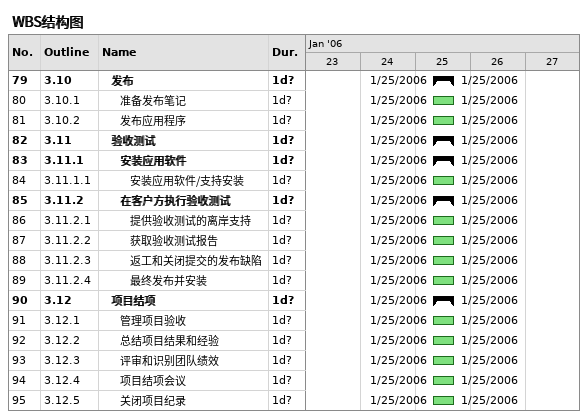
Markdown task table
WBS结构图

| ID | WBS | Task | Duration | Start | Finish |
|---|---|---|---|---|---|
| 79 | 3.10 | **发布** | 1d? | 2006-01-25 | 2006-01-25 |
| 80 | 3.10.1 | 准备发布笔记 | 1d? | 2006-01-25 | 2006-01-25 |
| 81 | 3.10.2 | 发布应用程序 | 1d? | 2006-01-25 | 2006-01-25 |
| 82 | 3.11 | **验收测试** | 1d? | 2006-01-25 | 2006-01-25 |
| 83 | 3.11.1 | **安装应用软件** | 1d? | 2006-01-25 | 2006-01-25 |
| 84 | 3.11.1.1 | 安装应用软件/支持安装 | 1d? | 2006-01-25 | 2006-01-25 |
| 85 | 3.11.2 | **在客户方执行验收测试** | 1d? | 2006-01-25 | 2006-01-25 |
| 86 | 3.11.2.1 | 提供验收测试的离岸支持 | 1d? | 2006-01-25 | 2006-01-25 |
| 87 | 3.11.2.2 | 获取验收测试报告 | 1d? | 2006-01-25 | 2006-01-25 |
| 88 | 3.11.2.3 | 返工和关闭提交的发布缺陷 | 1d? | 2006-01-25 | 2006-01-25 |
| 89 | 3.11.2.4 | 最终发布并安装 | 1d? | 2006-01-25 | 2006-01-25 |
| 90 | 3.12 | **项目结项** | 1d? | 2006-01-25 | 2006-01-25 |
| 91 | 3.12.1 | 管理项目验收 | 1d? | 2006-01-25 | 2006-01-25 |
| 92 | 3.12.2 | 总结项目结果和经验 | 1d? | 2006-01-25 | 2006-01-25 |
| 93 | 3.12.3 | 评审和识别团队绩效 | 1d? | 2006-01-25 | 2006-01-25 |
| 94 | 3.12.4 | 项目结项会议 | 1d? | 2006-01-25 | 2006-01-25 |
| 95 | 3.12.5 | 关闭项目纪录 | 1d? | 2006-01-25 | 2006-01-25 |
